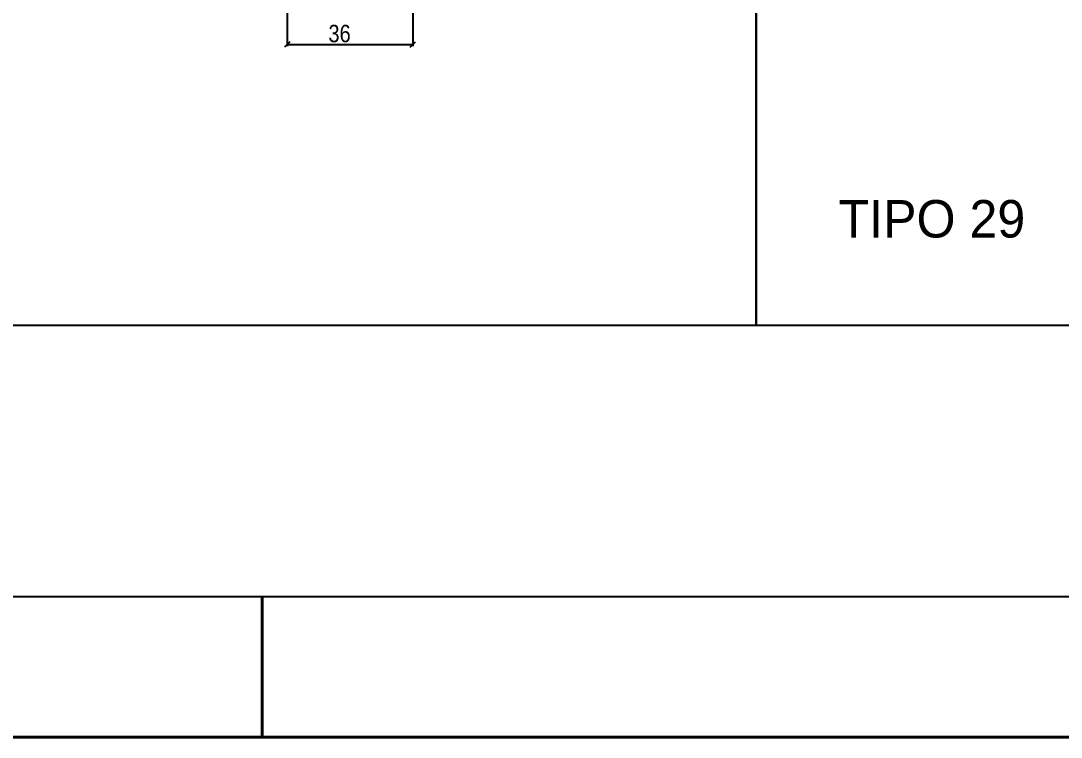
# Model space of a CAD drawing. Extents: x 17311 to 161354, y 153625 to 210355.
# Drawn here: x 18516 to 19113, y 205100 to 205511 of the extents above; entities that cross this region are included whole.
import ezdxf

# ---------------------------------------------------------------- set-up
doc = ezdxf.new("R2010")
doc.units = 0
doc.layers.get('0').update_dxf_attribs({"linetype": 'CONTINUOUS'})
doc.layers.get('DEFPOINTS').update_dxf_attribs({"linetype": 'CONTINUOUS'})
doc.layers.add('8', color=111, linetype='CONTINUOUS')
doc.layers.add('detalhes', color=4, linetype='CONTINUOUS')
doc.layers.add('FOLHA', color=255, linetype='CONTINUOUS', lineweight=40)
doc.styles.add('COTA TECNICA 2X', font='techl___.ttf', dxfattribs={"height": 10})
doc.styles.add('ROMAS860', font='ROMAS860.SHX', dxfattribs={"height": 8.5})
doc.dimstyles.new('SECAO', dxfattribs={"dimscale": 0.333333, "dimtxt": 5, "dimasz": 9, "dimexe": 3, "dimexo": 3, "dimgap": 3, "dimtad": 1, "dimdec": 1, "dimlfac": 0.5, "dimzin": 12, "dimdsep": 46, "dimtxsty": 'COTA TECNICA 2X', "dimblk1": 'OBLIQUE', "dimblk2": 'OBLIQUE', "dimsah": 1, "dimcen": 0.9, "dimclrd": 4, "dimclre": 4, "dimclrt": 240, "dimadec": 1, "dimazin": 3, "dimtfac": 1, "dimtdec": 1, "dimtmove": 0, "dimatfit": 3, "dimfxl": 1, "dimtolj": 1, "dimtzin": 12, "dimarcsym": 0})

# ---------------------------------------------------------------- blocks, each defined once
blk = doc.blocks.new('_Oblique')
at = {"color": 0, "linetype": 'ByBlock', "lineweight": -2}
blk.add_line((-0.5, -0.5), (0.5, 0.5), dxfattribs=at)
blk = doc.blocks.new('*D4269')
at = {"layer": 'DEFPOINTS', "color": 0, "transparency": 16777216}
for p in [(18668.88, 205555.13), (18740.88, 205555.13), (18740.88, 205497.67)]:
    blk.add_point(p, dxfattribs=at)
at = {"layer": 'detalhes', "color": 4, "lineweight": -2, "transparency": 16777216}
for p, q in [((18668.88, 205554.13), (18668.88, 205496.67)), ((18740.88, 205554.13), (18740.88, 205496.67)), ((18668.88, 205497.67), (18740.88, 205497.67))]:
    blk.add_line(p, q, dxfattribs=at)
at = {"layer": 'detalhes', "color": 4, "lineweight": -2, "transparency": 16777216, "xscale": 3, "yscale": 3, "zscale": 3, "rotation": 180}
blk.add_blockref('_Oblique', (18668.88, 205497.67), dxfattribs=at)
at = {"layer": 'detalhes', "color": 4, "lineweight": -2, "transparency": 16777216, "xscale": 3, "yscale": 3, "zscale": 3}
blk.add_blockref('_Oblique', (18740.88, 205497.67), dxfattribs=at)
at = {"layer": 'detalhes', "color": 240, "transparency": 16777216, "insert": (18698.88, 205503.89), "char_height": 10, "attachment_point": 5, "style": 'COTA TECNICA 2X'}
blk.add_mtext('\\A1;36', dxfattribs=at)

msp = doc.modelspace()

# ---------------------------------------------------------------- linework, layer by layer
at = {"color": 30}
msp.add_line((24239.28, 205180.82), (17511.8, 205180.82), dxfattribs=at)
at = {"layer": '8', "color": 5, "linetype": 'Continuous'}
for points in [[(18937.72, 205336.42), (18340.91, 205336.42), (18340.91, 206301.21), (18937.72, 206301.21)], [(19534.53, 205336.42), (18937.72, 205336.42), (18937.72, 206301.21), (19534.53, 206301.21)]]:
    msp.add_lwpolyline(points, close=True, dxfattribs=at)
at = {"layer": 'FOLHA'}
for p, q in [((18654.51, 205100.34), (18654.51, 205180.82)), ((24319.75, 205100.34), (17310.62, 205100.34))]:
    msp.add_line(p, q, dxfattribs=at)

# ---------------------------------------------------------------- texts
at = {"linetype": 'Continuous', "style": 'ROMAS860'}
msp.add_text('TIPO 29', height=21.505, dxfattribs=at).set_placement((18985.01, 205386.94))

# ---------------------------------------------------------------- dimensions: what is measured, and where the dimension line sits
at = {"layer": 'detalhes', "color": 3}
dim = msp.add_linear_dim(base=(18740.88, 205497.67), p1=(18668.88, 205555.13), p2=(18740.88, 205555.13), dimstyle='SECAO', dxfattribs=at)
dim.commit()
dim.dimension.update_dxf_attribs({"geometry": '*D4269', "text_midpoint": (18698.88, 205497.67), "dimtype": 160})

doc.saveas('drawing.dxf')
